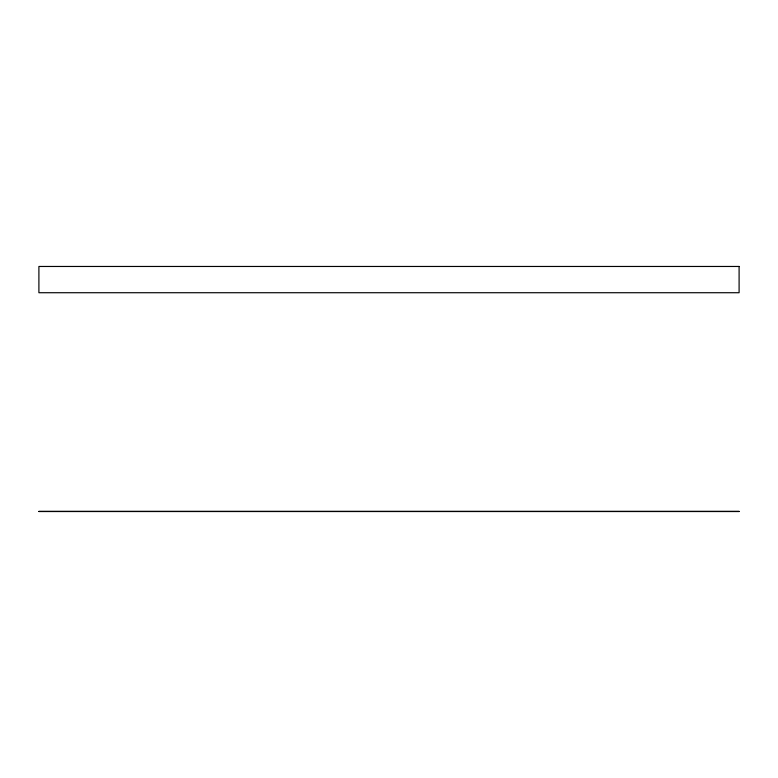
<?xml version="1.0" encoding="UTF-8"?>
<svg xmlns="http://www.w3.org/2000/svg" width="778" height="778" viewBox="0 0 778 778"><rect width="100%" height="100%" fill="white"/><g stroke="black" fill="none" stroke-linecap="round" stroke-linejoin="round"><path stroke-width="1.17" d="M38.9 511.36L739.1 511.36M38.9 511.535L739.1 511.535M739.1 266.465L38.9 266.465L38.9 292.723L739.1 292.723L739.1 266.465"/></g></svg>
